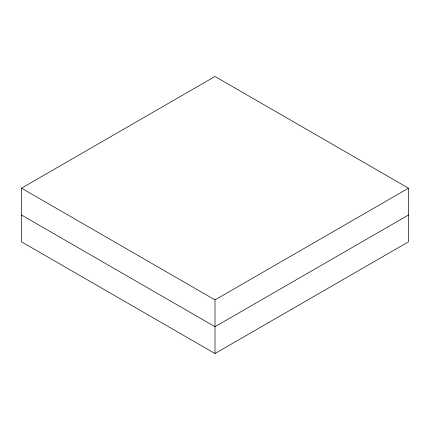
<?xml version="1.0" encoding="UTF-8"?>
<svg xmlns="http://www.w3.org/2000/svg" width="430" height="430" viewBox="0 0 430 430"><rect width="100%" height="100%" fill="white"/><g stroke="black" fill="none" stroke-linecap="round" stroke-linejoin="round"><path stroke-width="0.64" d="M21.5 188.189L215 76.47L408.5 188.189L408.5 241.81L215 353.53L21.5 241.81L21.5 188.189L215 299.904L408.5 188.189M408.5 215L215 326.714L21.5 215M215 299.904L215 353.53"/></g></svg>
